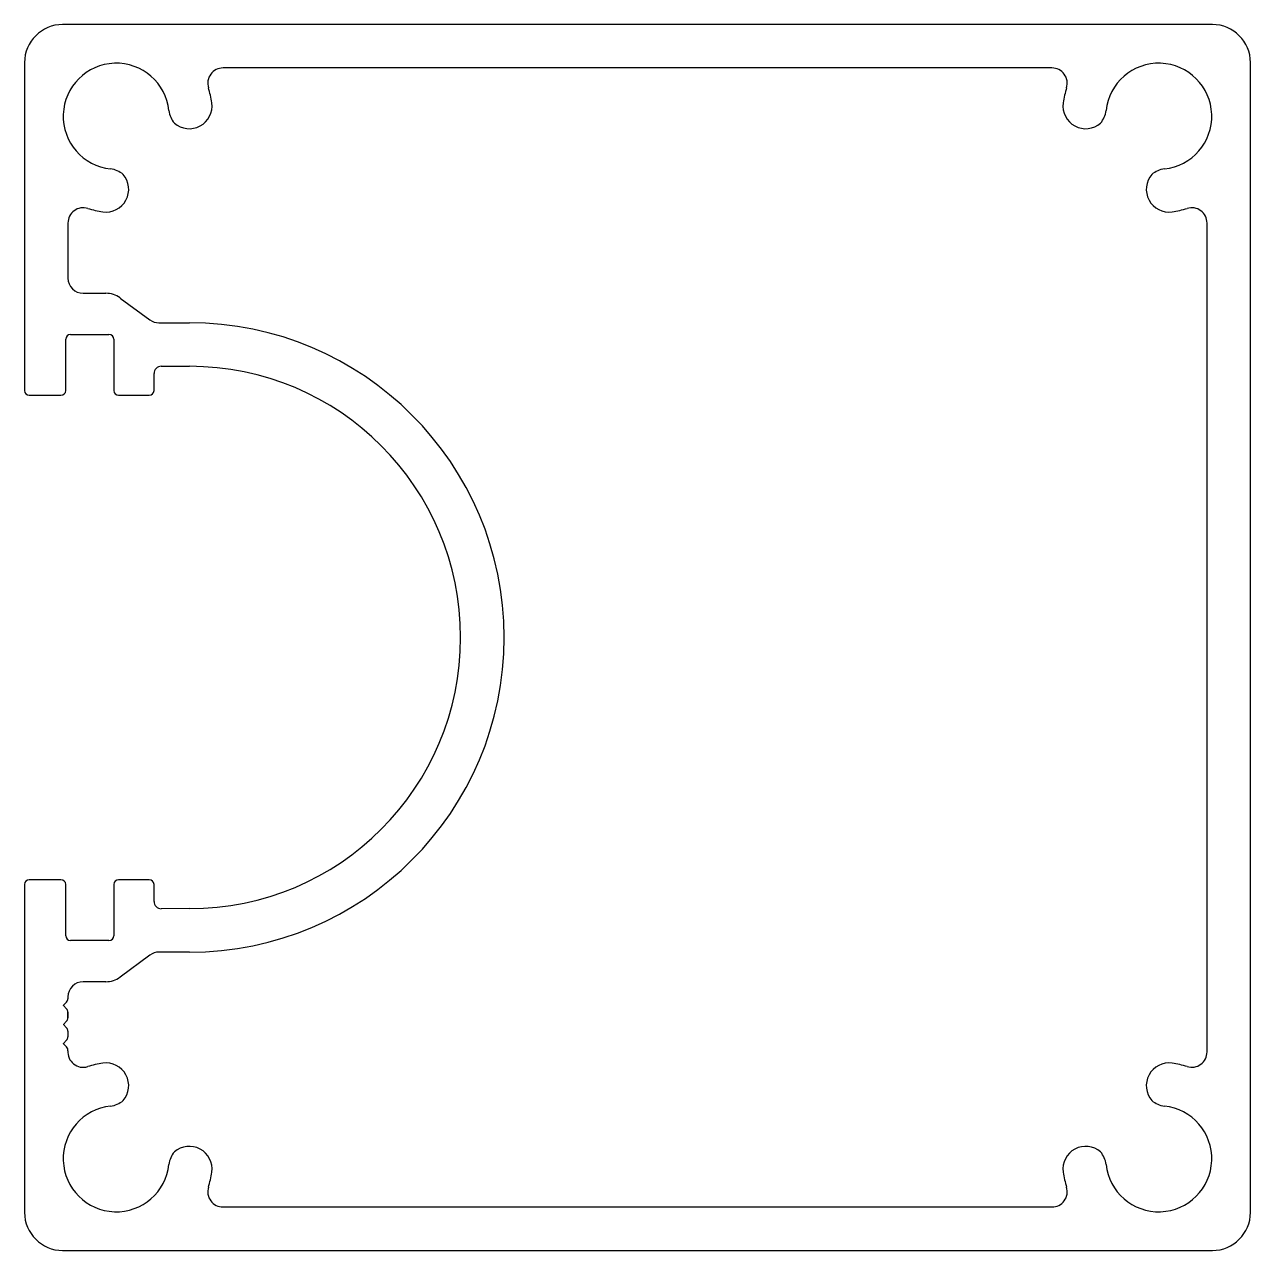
# Model space of a CAD drawing. Extents: x -30.9 to 33.4, y 1.3 to 65.6.
import ezdxf

# ---------------------------------------------------------------- set-up
doc = ezdxf.new("R2010")
doc.units = 0
doc.layers.add('1', color=4, linetype='CONTINUOUS')
doc.layers.add('5', color=6, linetype='CONTINUOUS')

msp = doc.modelspace()

# ---------------------------------------------------------------- linework, layer by layer
at = {"layer": '1', "color": 7}
for p, q in [((31.435, 65.609), (-28.855, 65.609)), ((-30.855, 63.609), (-30.855, 46.414)), ((33.435, 3.319), (33.435, 63.609)), ((-28.695, 46.414), (-28.695, 49.104)), ((-28.445, 49.354), (-26.425, 49.354)), ((-26.175, 49.104), (-26.175, 46.414)), ((-23.684, 47.688), (-22.205, 47.684)), ((-24.065, 46.414), (-24.065, 47.308)), ((-30.605, 46.164), (-28.945, 46.164)), ((-25.925, 46.164), (-24.315, 46.164)), ((-28.945, 20.764), (-30.605, 20.764)), ((-24.315, 20.764), (-25.925, 20.764)), ((-30.855, 20.514), (-30.855, 3.319)), ((-28.695, 17.824), (-28.695, 20.514)), ((-26.175, 20.514), (-26.175, 17.824)), ((-24.065, 19.62), (-24.065, 20.514)), ((-22.205, 19.244), (-23.684, 19.24)), ((-26.425, 17.574), (-28.445, 17.574)), ((-28.855, 1.319), (31.435, 1.319))]:
    msp.add_line(p, q, dxfattribs=at)
for centre, radius, start, end in [((-28.855, 63.609), 2, 90, 180), ((31.435, 63.609), 2, 0, 90), ((-28.445, 49.104), 0.25, 90, 180), ((-26.425, 49.104), 0.25, 0, 90), ((-23.685, 47.308), 0.38, 89.84598, 180), ((-22.205, 33.464), 14.22, 270, 90), ((-30.605, 46.414), 0.25, 180, 270), ((-28.945, 46.414), 0.25, 270, 0), ((-25.925, 46.414), 0.25, 180, 270), ((-24.315, 46.414), 0.25, 270, 0), ((-30.605, 20.514), 0.25, 90, 180), ((-28.945, 20.514), 0.25, 0, 90), ((-25.925, 20.514), 0.25, 90, 180), ((-24.315, 20.514), 0.25, 0, 90), ((-23.685, 19.62), 0.38, 180, 270.15402), ((-28.445, 17.824), 0.25, 180, 270), ((-26.425, 17.824), 0.25, 270, 0), ((-28.855, 3.319), 2, 180, 270), ((31.435, 3.319), 2, 270, 0)]:
    msp.add_arc(centre, radius, start, end, dxfattribs=at)
at = {"layer": '5', "color": 7, "linetype": 'CONTINUOUS'}
for p, q in [((23.026, 63.329), (-20.446, 63.329)), ((-28.575, 55.2), (-28.575, 52.314)), ((31.155, 11.728), (31.155, 55.2)), ((-27.775, 51.514), (-26.591, 51.514)), ((-25.84, 51.267), (-24.276, 50.119)), ((-23.803, 49.964), (-22.205, 49.964)), ((-24.276, 16.808), (-25.84, 15.66)), ((-22.205, 16.964), (-23.803, 16.964)), ((-26.591, 15.414), (-27.775, 15.414)), ((-28.648, 14.346), (-28.819, 14.175)), ((-28.819, 14.164), (-28.648, 13.992)), ((-28.575, 14.614), (-28.575, 14.523)), ((-28.575, 14.523), (-28.575, 14.523)), ((-28.575, 13.816), (-28.575, 13.523)), ((-28.575, 13.523), (-28.575, 13.816)), ((-28.575, 13.816), (-28.575, 13.523)), ((-28.575, 13.523), (-28.575, 13.816)), ((-28.575, 13.816), (-28.575, 13.523)), ((-28.648, 13.346), (-28.819, 13.175)), ((-28.819, 13.164), (-28.648, 12.993)), ((-28.648, 12.346), (-28.819, 12.175)), ((-28.575, 12.816), (-28.575, 12.523)), ((-28.819, 12.164), (-28.648, 11.993)), ((-20.446, 3.599), (23.026, 3.599))]:
    msp.add_line(p, q, dxfattribs=at)
for centre, radius, start, end in [((-26.045, 60.799), 2.78, 6.10861, 263.89139), ((-20.446, 62.529), 0.8, 90, 197.17084), ((23.026, 62.529), 0.8, 342.82916, 90), ((28.625, 60.799), 2.78, 276.10861, 173.89139), ((-26.045, 60.799), 5.06, 7.98231, 17.17084), ((28.625, 60.799), 5.06, 162.82916, 172.01769), ((-22.098, 61.221), 1.19, 186.10861, 221.08325), ((-22.213, 61.336), 1.19, 228.91675, 7.98231), ((24.792, 61.336), 1.19, 172.01769, 311.08325), ((24.677, 61.221), 1.19, 318.91675, 353.89139), ((-26.468, 56.851), 1.19, 48.91675, 83.89139), ((29.047, 56.851), 1.19, 96.10861, 131.08325), ((-26.582, 56.966), 1.19, 262.01769, 41.08325), ((29.162, 56.966), 1.19, 138.91675, 277.98231), ((-27.775, 55.2), 0.8, 72.82916, 180), ((-26.045, 60.799), 5.06, 252.82916, 262.01769), ((28.625, 60.799), 5.06, 277.98231, 287.17084), ((30.355, 55.2), 0.8, 0, 107.17084), ((-27.775, 52.314), 0.8, 180, 270), ((-26.591, 50.244), 1.27, 53.6991, 90), ((-23.803, 50.764), 0.8, 233.6991, 270), ((-22.205, 33.464), 16.5, 270, 90), ((-23.803, 16.164), 0.8, 90, 126.3009), ((-26.591, 16.684), 1.27, 270, 306.3009), ((-27.775, 14.614), 0.8, 90, 180), ((-28.814, 14.169), 0.008, 135, 225), ((-28.825, 14.523), 0.25, 315, 360), ((-28.825, 13.816), 0.25, 0, 45), ((-28.825, 13.523), 0.25, 315, 0), ((-28.814, 13.169), 0.008, 135, 225), ((-28.825, 12.816), 0.25, 360, 45), ((-28.825, 12.523), 0.25, 315, 360), ((-28.814, 12.169), 0.008, 135, 225), ((-28.825, 11.816), 0.25, 355.11191, 45), ((-27.779, 11.726), 0.8, 175.11191, 287.20992), ((30.355, 11.728), 0.8, 252.82916, 360), ((-26.045, 6.129), 5.06, 97.98231, 107.20992), ((-26.582, 9.961), 1.19, 318.91675, 97.98231), ((29.162, 9.961), 1.19, 82.01769, 221.08325), ((28.625, 6.129), 5.06, 72.82916, 82.01769), ((-26.468, 10.076), 1.19, 276.10861, 311.08325), ((29.047, 10.076), 1.19, 228.91675, 263.89139), ((-26.045, 6.129), 2.78, 96.10861, 353.89139), ((28.625, 6.129), 2.78, 186.10861, 83.89139), ((-22.098, 5.706), 1.19, 138.91675, 173.89139), ((-22.213, 5.591), 1.19, 352.01769, 131.08325), ((24.792, 5.591), 1.19, 48.91675, 187.98231), ((24.677, 5.706), 1.19, 6.10861, 41.08325), ((-26.045, 6.129), 5.06, 342.82916, 352.01769), ((28.625, 6.129), 5.06, 187.98231, 197.17084), ((-20.446, 4.399), 0.8, 162.82916, 270), ((23.026, 4.399), 0.8, 270, 17.17084)]:
    msp.add_arc(centre, radius, start, end, dxfattribs=at)

doc.saveas('drawing.dxf')
